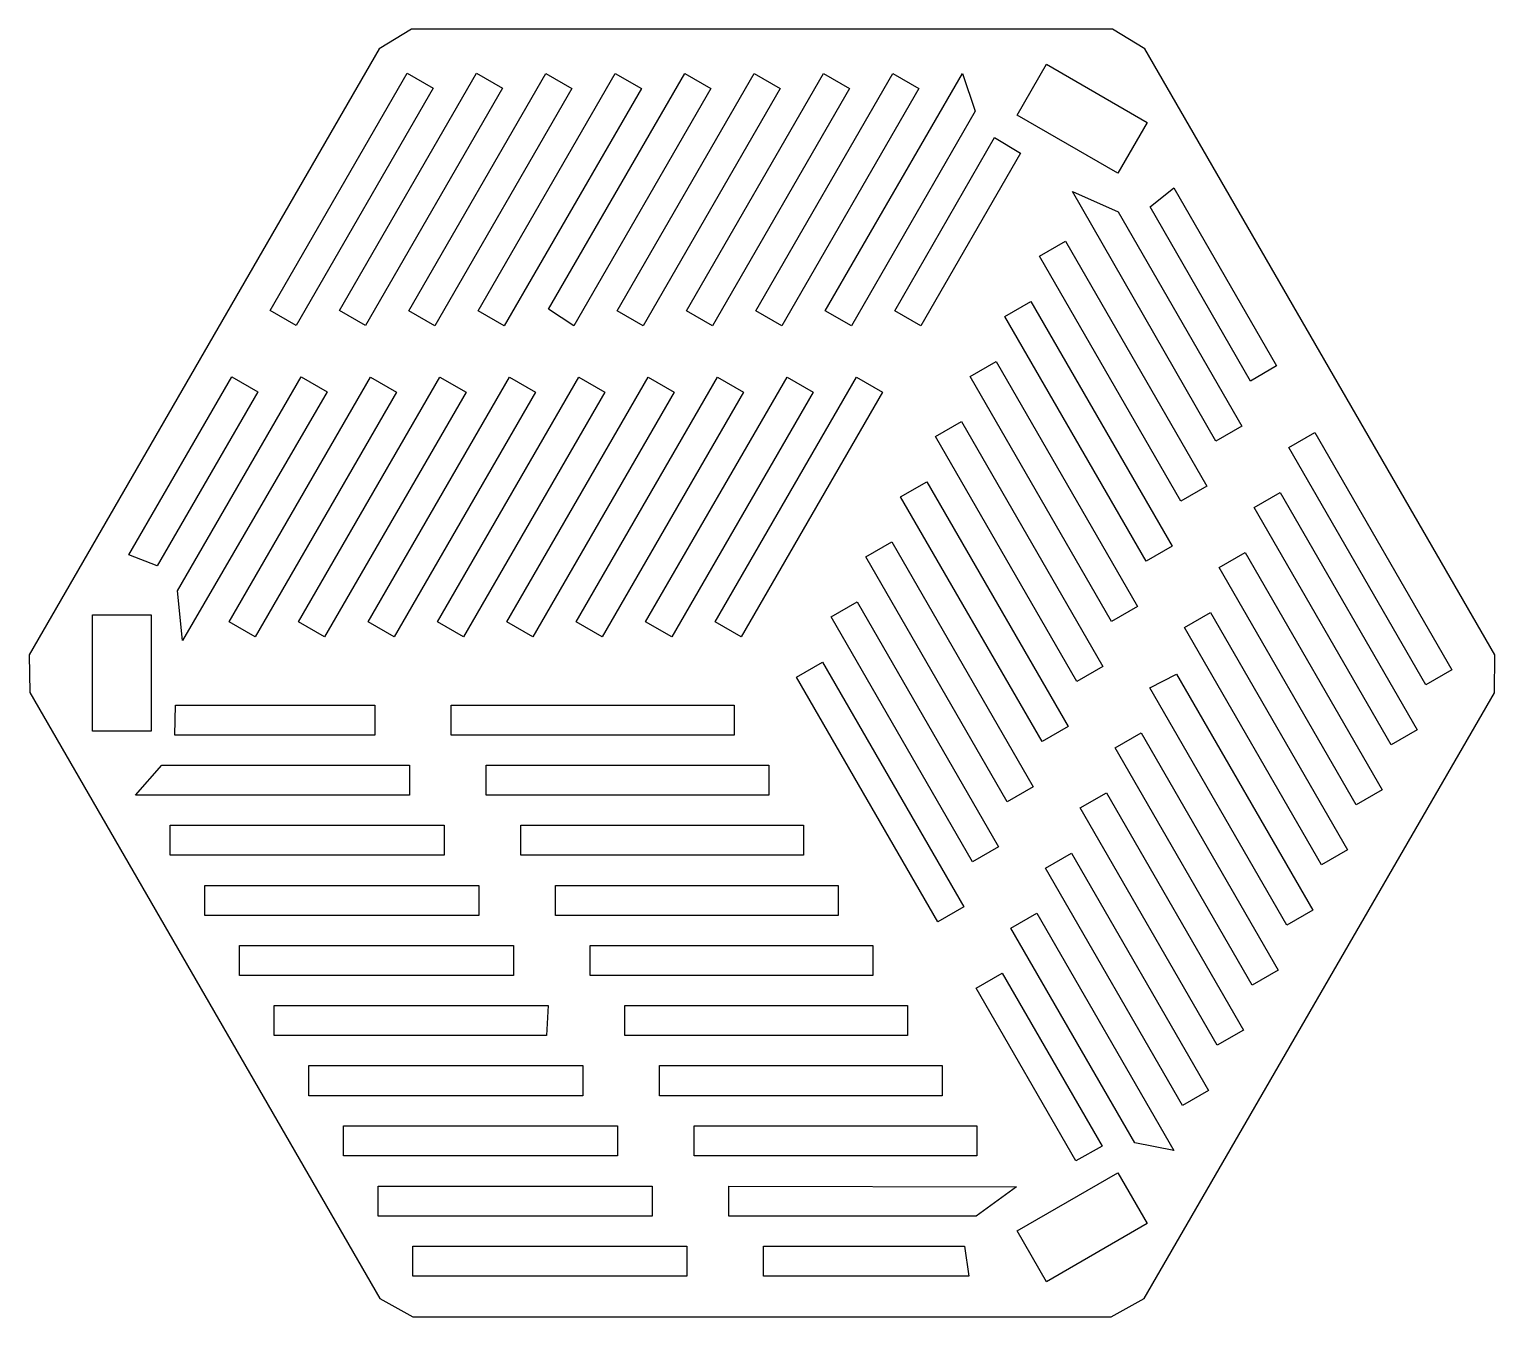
# Model space of a CAD drawing. Header units: millimetres. Extents: x -173 to 175, y -130 to 176.
import ezdxf

# ---------------------------------------------------------------- set-up
doc = ezdxf.new("R2010")
doc.units = ezdxf.units.MM
doc.layers.add('CUT', color=1, linetype='CONTINUOUS')

msp = doc.modelspace()

# ---------------------------------------------------------------- linework, layer by layer
at = {"layer": 'CUT'}
for points in [[(-89.943531, 171.249796), (-173.165743, 27.107491), (-173.002971, 18.123265), (-89.781984, -126.019423), (-81.921312, -130.368709), (84.192822, -130.368709), (92.051274, -126.022944), (175.428188, 18.013672), (175.437177, 27.107415), (92.216955, 171.248648), (84.529544, 175.881138), (-82.253363, 175.881291)], [(85.753243, 141.657854), (61.798494, 155.488119), (68.777882, 167.576787), (92.732604, 153.746537)], [(-83.305412, 165.462891), (-77.113953, 161.88827), (-109.708293, 105.43292), (-115.899752, 109.007541)], [(-93.197743, 105.43292), (-99.389195, 109.007554), (-66.794701, 165.462904), (-60.603249, 161.88827)], [(-82.864518, 108.945466), (-50.270024, 165.400739), (-44.078568, 161.826036), (-76.672908, 105.370839)], [(-66.353661, 108.945389), (-33.759244, 165.400586), (-27.567788, 161.826036), (-60.162129, 105.370686)], [(-17.248541, 165.400739), (-11.057085, 161.82596), (-43.651579, 105.370686), (-49.649328, 109.280899)], [(-33.332255, 108.945389), (-0.737761, 165.400586), (5.453695, 161.82596), (-27.140722, 105.370686)], [(-16.821552, 108.945389), (15.772942, 165.400586), (21.964551, 161.825807), (-10.629943, 105.37061)], [(-0.310772, 108.945236), (32.283875, 165.400586), (38.475178, 161.825807), (5.880837, 105.370686)], [(16.200161, 108.945083), (48.794501, 165.40051), (51.85325, 156.399593), (22.39154, 105.37061)], [(32.710711, 108.945083), (56.476017, 150.108069), (62.600175, 146.416072), (38.90232, 105.370457)], [(109.085104, 77.915137), (75.033215, 137.324894), (85.863503, 132.434726), (115.276549, 81.489782)], [(123.532034, 95.788394), (117.340494, 92.213892), (93.439544, 133.611226), (99.084239, 138.133028)], [(100.768867, 63.635459), (67.139838, 121.882709), (73.33135, 125.457316), (106.960484, 67.210094)], [(92.513516, 49.336771), (58.884448, 107.583954), (65.075827, 111.158638), (98.704961, 52.911416)], [(84.258126, 35.038016), (50.62903, 93.285304), (56.820608, 96.859873), (90.449505, 38.6127)], [(-125.013673, 93.22212), (-118.822293, 89.64734), (-142.722962, 48.249843), (-149.461304, 50.877391)], [(-102.311513, 89.64734), (-136.735928, 30.45266), (-137.916062, 42.277049), (-108.50297, 93.221966)], [(-85.786832, 89.585107), (-119.415914, 31.337888), (-125.607371, 34.912591), (-91.978364, 93.159886)], [(-69.276129, 89.585107), (-102.905135, 31.337888), (-109.096591, 34.912438), (-75.467585, 93.159733)], [(-52.765349, 89.585107), (-86.394432, 31.337811), (-92.585888, 34.912591), (-58.956805, 93.159657)], [(-76.075108, 34.912438), (-42.446102, 93.159657), (-36.254646, 89.585107), (-69.883652, 31.337811)], [(-59.564558, 34.912438), (-25.935322, 93.159657), (-19.743866, 89.584953), (-53.372872, 31.337658)], [(-43.053549, 34.912438), (-9.424543, 93.159503), (-3.232933, 89.584877), (-36.862169, 31.337658)], [(-26.542846, 34.912285), (7.086161, 93.159503), (13.277617, 89.584877), (-20.351389, 31.337658)], [(29.788396, 89.584877), (-3.84061, 31.337505), (-10.032219, 34.912285), (23.59694, 93.159503)], [(48.565086, 82.561195), (82.194154, 24.314012), (76.002774, 20.739328), (42.37364, 78.986549)], [(165.240247, 23.547594), (159.048804, 19.972944), (126.454207, 76.428146), (132.64565, 80.002796)], [(40.309811, 68.262639), (73.938764, 10.015257), (67.747252, 6.44065), (34.118118, 64.687871)], [(118.198932, 62.129591), (124.390382, 65.704228), (156.984902, 9.248893), (150.793452, 5.674256)], [(32.054306, 53.963685), (65.683241, -4.283421), (59.491719, -7.858199), (25.862766, 50.389183)], [(116.074273, 51.424482), (148.668728, -5.030815), (142.477216, -8.605422), (109.882751, 47.849704)], [(23.798822, 39.665074), (57.42789, -18.58211), (51.236444, -22.156755), (17.607376, 36.090428)], [(-144.144804, 8.926041), (-158.103679, 8.926041), (-158.103756, 36.586503), (-144.144957, 36.586541)], [(107.818779, 37.125699), (140.413205, -19.329493), (134.221826, -22.904176), (101.627229, 33.551026)], [(15.543509, 25.366452), (49.1725, -32.880864), (42.981054, -36.455509), (9.351854, 21.79175)], [(132.157986, -33.628258), (125.966408, -37.202826), (93.371954, 19.25247), (99.757173, 22.491567)], [(-90.997038, 7.990202), (-138.527883, 7.990068), (-138.392599, 15.139743), (-90.997126, 15.139606)], [(-5.511289, 7.990138), (-72.76944, 7.990235), (-72.769451, 15.139507), (-5.511244, 15.139619)], [(91.308076, 8.528322), (123.902464, -47.926936), (117.711018, -51.501581), (85.116526, 4.953649)], [(-82.741763, -6.308354), (-147.930767, -6.30854), (-141.665119, 0.840872), (-82.741868, 0.840775)], [(2.744024, -6.308484), (-64.51405, -6.308519), (-64.514061, 0.840752), (2.744013, 0.840788)], [(83.052724, -5.770366), (115.647112, -62.225624), (109.455457, -65.800325), (76.86107, -9.345067)], [(-74.48643, -20.607318), (-139.67552, -20.6072), (-139.675322, -13.457985), (-74.486583, -13.457952)], [(10.999243, -20.607249), (-56.258699, -20.607208), (-56.258786, -13.457804), (10.999403, -13.457967)], [(74.797202, -20.069044), (107.391646, -76.524511), (101.200144, -80.098947), (68.605746, -23.64386)], [(-66.231172, -34.906149), (-131.420054, -34.906088), (-131.420009, -27.756607), (-66.231127, -27.756668)], [(19.254748, -34.906202), (-48.003442, -34.906039), (-48.003386, -27.756729), (19.254755, -27.756655)], [(66.541603, -34.367855), (99.136266, -90.823095), (89.811869, -88.97159), (60.350328, -37.94251)], [(-57.975821, -49.204837), (-123.164702, -49.204776), (-123.164713, -42.055504), (-57.975803, -42.055461)], [(27.510023, -49.204758), (-39.748052, -49.204794), (-39.748129, -42.05556), (27.510012, -42.055486)], [(58.286328, -48.666411), (82.051866, -89.829263), (75.792424, -93.28694), (52.094806, -52.241188)], [(-114.909445, -63.503607), (-114.909323, -56.354259), (-49.720375, -56.354282), (-50.107845, -63.503592)], [(-31.492777, -56.354249), (35.765402, -56.354241), (35.76528, -63.503589), (-31.4927, -63.503482)], [(-41.465118, -77.802214), (-106.653961, -77.802219), (-106.654038, -70.652986), (-41.4651, -70.652838)], [(-23.237387, -70.653003), (44.020687, -70.652968), (44.020764, -77.802201), (-23.237377, -77.802275)], [(-33.209756, -92.101073), (-98.398704, -92.10105), (-98.398648, -84.95174), (-33.209843, -84.951669)], [(-14.982036, -84.951692), (52.276077, -84.951722), (52.276021, -92.101032), (-14.982119, -92.101106)], [(61.798611, -109.975283), (85.753243, -96.145041), (92.732604, -108.233724), (68.778035, -122.063974)], [(-25.001189, -99.293636), (-25.001187, -106.442907), (-90.190201, -106.442923), (-90.190203, -99.293651)], [(-6.773591, -99.293602), (61.702713, -99.50868), (52.052559, -106.442901), (-6.77358, -106.442874)], [(-81.934835, -120.741611), (-81.934851, -113.592339), (-16.745914, -113.592191), (-16.745897, -120.741463)], [(1.481639, -120.741639), (1.481799, -113.592357), (49.283418, -113.592195), (50.377065, -120.741545)]]:
    msp.add_lwpolyline(points, close=True, dxfattribs=at)

doc.saveas('drawing.dxf')
